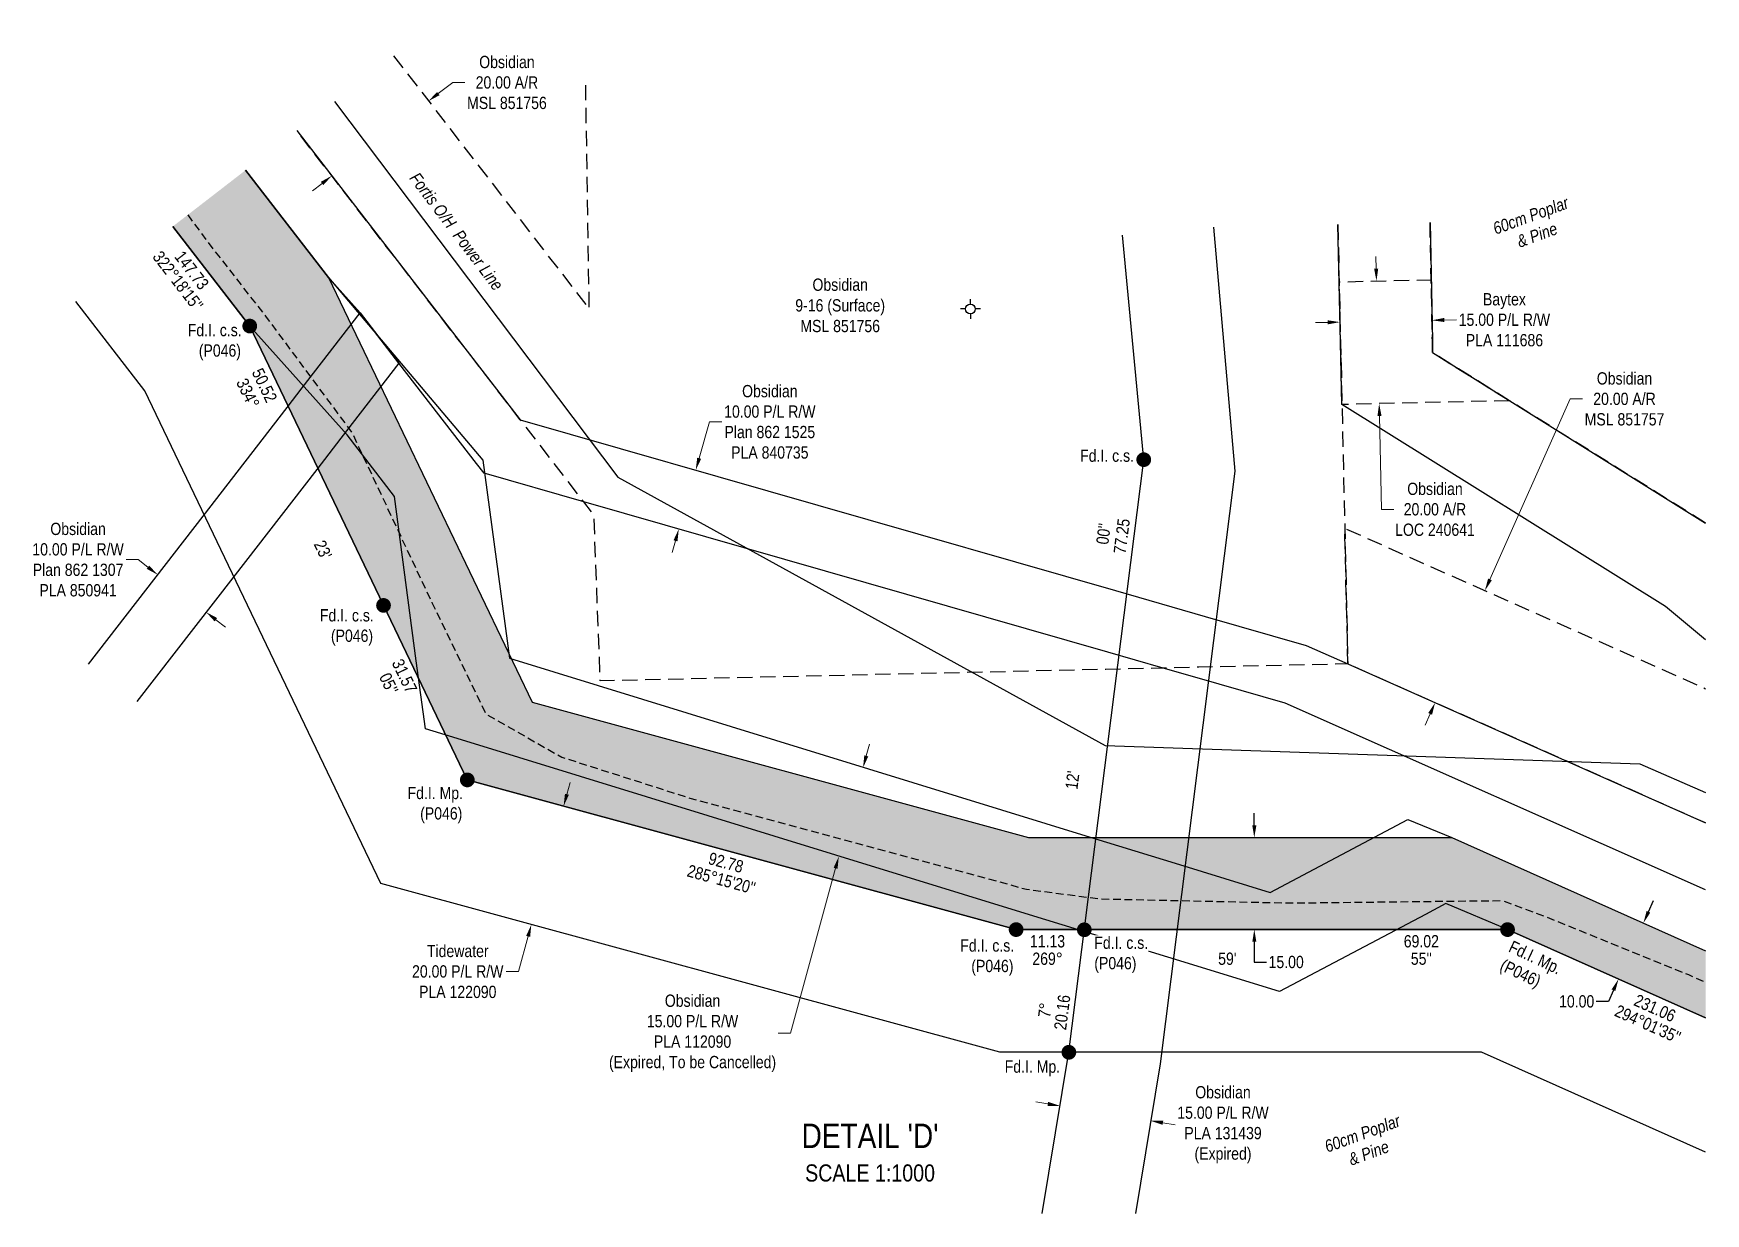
# Model space of a CAD drawing. Extents: x 606847 to 616975, y 5877213 to 5883625.
# Drawn here: x 611297 to 612660, y 5877414 to 5878376 of the extents above; entities that cross this region are included whole.
import ezdxf
from ezdxf.enums import TextEntityAlignment as Align

# ---------------------------------------------------------------- set-up
doc = ezdxf.new("R2010")
doc.units = 0
doc.header["$LTSCALE"] = 5
doc.header["$PDMODE"] = 34
doc.header["$PDSIZE"] = 0.03
doc.linetypes.add('foc-ACCESSROAD', pattern=[3.75, 2.5, -1.25])
doc.linetypes.add('UG_PIPE', pattern=[1.875, 1.25, -0.625])
doc.layers.get('Defpoints').update_dxf_attribs({"color": 9})
for name, color, linetype in [('AS-PIPE-UG', 44, 'UG_PIPE'), ('AS-POWER', 104, 'foc-POWER'), ('AS-POWER-T', 104, 'Continuous'), ('C-AR', 13, 'foc-ACCESSROAD'), ('C-RW', 13, 'Continuous'), ('C-WS', 13, 'foc-ACCESSROAD'), ('DETAIL-T', 7, 'Continuous'), ('F-RW', 190, 'Continuous'), ('F-WS-S', 8, 'Continuous'), ('L-BD', 7, 'Continuous'), ('L-MON', 1, 'Continuous'), ('P-PROPOSED', 10, 'Continuous'), ('P-PROPOSED-H', 21, 'Continuous'), ('P-TXT', 4, 'Continuous'), ('T-BUSH-T', 110, 'Continuous')]:
    doc.layers.add(name, color=color, linetype=linetype)
for name, color, linetype, lineweight in [('C-AR-T', 13, 'Continuous', 9), ('C-RW-T', 13, 'Continuous', 9), ('C-WS-T', 13, 'Continuous', 9), ('F-RW-T', 190, 'Continuous', 9)]:
    doc.layers.add(name, color=color, linetype=linetype, lineweight=lineweight)
doc.styles.add('80CG', font='ARIALN.TTF', dxfattribs={"height": 10})
doc.styles.add('80L', font='ARIALN.TTF', dxfattribs={"height": 10})
doc.styles.add('foc-LtypeFont', font='ARIALN.TTF', dxfattribs={"height": 7.35})
doc.linetypes.add('foc-POWER', pattern='A,6,-1,["P",foc-LtypeFont,S=0.2,R=0,X=-0.625,Y=-0.75],-1.24,4', length=12.24)
doc.dimstyles.new('Compass 5 000', dxfattribs={"dimscale": 5, "dimtxt": 9, "dimasz": 2, "dimexe": 0.2, "dimexo": 0.0625, "dimgap": 0.5, "dimtad": 0, "dimtih": 1, "dimtoh": 1, "dimzin": 0, "dimdsep": 46, "dimtxsty": '80CG', "dimcen": 0.1, "dimse1": 1, "dimse2": 1, "dimclrd": 256, "dimclrt": 256, "dimaunit": 1, "dimadec": 4, "dimazin": 0, "dimtfac": 0.06, "dimtofl": 0, "dimtmove": 0, "dimatfit": 1, "dimfxl": 0.2, "dimtolj": 1, "dimtzin": 0, "dimlwd": -1, "dimarcsym": 0})

# ---------------------------------------------------------------- blocks, each defined once
blk = doc.blocks.new('GABD')
for p, q in [((-0.81, 0), (-1.62, 0)), ((0, 0.81), (0, 1.62)), ((1.62, 0), (0.81, 0)), ((0, -0.81), (0, -1.62))]:
    blk.add_line(p, q)
blk.add_circle((0, 0), 0.8)
blk = doc.blocks.new('fdia')
at = {"color": 255, "const_width": 1}
blk.add_lwpolyline([(-0.5, 0, 1), (0.5, 0, 1)], format="xyb", close=True, dxfattribs=at)
blk = doc.blocks.new('Fdiaa')
blk.add_blockref('fdia', (0, 0))
blk = doc.blocks.new('fdib')
at = {"color": 1, "const_width": 1.6}
blk.add_lwpolyline([(-0.4, 0, 1), (0.4, 0, 1)], format="xyb", close=True, dxfattribs=at)
at = {"color": 1}
blk.add_circle((0, 0), 0.8, dxfattribs=at)
blk = doc.blocks.new('Fdibb')
blk.add_blockref('fdib', (0, 0))
blk = doc.blocks.new('fdicc')
for name in ['Fdibb', 'Fdiaa']:
    blk.add_blockref(name, (0, 0))
blk = doc.blocks.new('FDI')
blk.add_blockref('fdicc', (0, 0))
blk = doc.blocks.new('*D543')
at = {"layer": 'Defpoints', "color": 0, "transparency": 16777216}
for p in [(611723.6, 5877748), (611697.3, 5877651.6), (611703.1, 5877650)]:
    blk.add_point(p, dxfattribs=at)
at = {"layer": 'F-RW-T', "transparency": 16777216}
for p, q in [((611732.1, 5877756.1), (611734.7, 5877765.7)), ((611700.5, 5877640.4), (611692.7, 5877611.7)), ((611692.7, 5877611.7), (611682.7, 5877611.7))]:
    blk.add_line(p, q, dxfattribs=at)
for points in [[(611730.5, 5877756.5), (611733.7, 5877755.7), (611729.4, 5877746.5)], [(611698.9, 5877640.8), (611702.1, 5877639.9), (611703.1, 5877650)]]:
    blk.add_solid(points, dxfattribs=at)
at = {"layer": 'F-RW-T', "transparency": 16777216, "insert": (611643.1, 5877611.7), "char_height": 10, "attachment_point": 5, "style": '80CG'}
blk.add_mtext('\\A1;Tidewater\\P20.00 P/L R/W\\PPLA 122090', dxfattribs=at)
blk = doc.blocks.new('*D544')
at = {"layer": 'C-RW-T', "transparency": 16777216}
for p, q in [((611976.1, 5877787.5), (611978.7, 5877797.1)), ((611951.1, 5877695.9), (611914.4, 5877561.4)), ((611914.4, 5877561.4), (611904.4, 5877561.4))]:
    blk.add_line(p, q, dxfattribs=at)
for points in [[(611974.5, 5877787.9), (611977.7, 5877787), (611973.5, 5877777.8)], [(611949.5, 5877696.3), (611952.7, 5877695.4), (611953.7, 5877705.5)]]:
    blk.add_solid(points, dxfattribs=at)
at = {"layer": 'Defpoints', "color": 0, "transparency": 16777216}
for p in [(611989.9, 5877773.4), (611953.7, 5877705.5), (611970.1, 5877701)]:
    blk.add_point(p, dxfattribs=at)
at = {"layer": 'C-RW-T', "transparency": 16777216, "insert": (611834.5, 5877561.4), "char_height": 10, "attachment_point": 5, "style": '80CG'}
blk.add_mtext('\\A1;Obsidian\\P15.00 P/L R/W\\PPLA 112090\\P(Expired, To be Cancelled)', dxfattribs=at)
blk = doc.blocks.new('*D545')
at = {"layer": 'C-RW-T', "transparency": 16777216}
for p, q in [((611382.7, 5877947.4), (611372.7, 5877947.4)), ((611390.6, 5877941.3), (611382.7, 5877947.4)), ((611445.9, 5877898.4), (611453.8, 5877892.3))]:
    blk.add_line(p, q, dxfattribs=at)
for points in [[(611391.6, 5877942.6), (611389.6, 5877939.9), (611398.5, 5877935.1)], [(611447, 5877899.8), (611444.9, 5877897.1), (611438, 5877904.6)]]:
    blk.add_solid(points, dxfattribs=at)
at = {"layer": 'Defpoints', "color": 0, "transparency": 16777216}
for p in [(611380.3, 5877911.7), (611438, 5877904.6), (611419.9, 5877881.1)]:
    blk.add_point(p, dxfattribs=at)
at = {"layer": 'C-RW-T', "transparency": 16777216, "insert": (611333.6, 5877947.4), "char_height": 10, "attachment_point": 5, "style": '80CG'}
blk.add_mtext('\\A1;Obsidian\\P10.00 P/L R/W\\PPlan 862 1307\\PPLA 850941', dxfattribs=at)
blk = doc.blocks.new('*D546')
at = {"layer": 'C-RW-T', "transparency": 16777216}
for p, q in [((612124.2, 5877503.8), (612114.3, 5877505.4)), ((612217.9, 5877488.4), (612227.8, 5877486.8))]:
    blk.add_line(p, q, dxfattribs=at)
for points in [[(612124.4, 5877505.4), (612123.9, 5877502.1), (612134, 5877502.2)], [(612218.2, 5877490.1), (612217.6, 5877486.8), (612208, 5877490)]]:
    blk.add_solid(points, dxfattribs=at)
at = {"layer": 'Defpoints', "color": 0, "transparency": 16777216}
for p in [(612133.9, 5877501.2), (612207.9, 5877489), (612208, 5877490)]:
    blk.add_point(p, dxfattribs=at)
at = {"layer": 'C-RW-T', "transparency": 16777216, "insert": (612266.9, 5877486.8), "char_height": 10, "attachment_point": 5, "style": '80CG'}
blk.add_mtext('\\A1;Obsidian\\P15.00 P/L R/W\\PPLA 131439\\P(Expired)', dxfattribs=at)
blk = doc.blocks.new('*D547')
at = {"layer": 'C-RW-T', "transparency": 16777216}
for p, q in [((611839.9, 5878030), (611848.4, 5878059.7)), ((611848.4, 5878059.7), (611858.4, 5878059.7)), ((611820.6, 5877962.8), (611817.8, 5877953.1))]:
    blk.add_line(p, q, dxfattribs=at)
for points in [[(611838.3, 5878030.5), (611841.5, 5878029.6), (611837.1, 5878020.4)], [(611819, 5877963.2), (611822.2, 5877962.3), (611823.3, 5877972.4)]]:
    blk.add_solid(points, dxfattribs=at)
at = {"layer": 'Defpoints', "color": 0, "transparency": 16777216}
for p in [(611875.9, 5878009.3), (611823.3, 5877972.4), (611862.1, 5877961.2)]:
    blk.add_point(p, dxfattribs=at)
at = {"layer": 'C-RW-T', "transparency": 16777216, "insert": (611897.5, 5878059.7), "char_height": 10, "attachment_point": 5, "style": '80CG'}
blk.add_mtext('\\A1;Obsidian\\P10.00 P/L R/W\\PPlan 862 1525\\PPLA 840735', dxfattribs=at)
blk = doc.blocks.new('*D548')
at = {"layer": 'C-AR-T', "transparency": 16777216}
for p, q in [((611627.2, 5878327.3), (611639, 5878336.3)), ((611639, 5878336.3), (611649, 5878336.3)), ((611532.5, 5878254.1), (611524.6, 5878248))]:
    blk.add_line(p, q, dxfattribs=at)
for points in [[(611626.2, 5878328.6), (611628.3, 5878326), (611619.3, 5878321.2)], [(611531.5, 5878255.4), (611533.6, 5878252.8), (611540.4, 5878260.2)]]:
    blk.add_solid(points, dxfattribs=at)
at = {"layer": 'Defpoints', "color": 0, "transparency": 16777216}
for p in [(611619.3, 5878321.2), (611663.8, 5878263.6), (611584.9, 5878202.7)]:
    blk.add_point(p, dxfattribs=at)
at = {"layer": 'C-AR-T', "transparency": 16777216, "insert": (611683.2, 5878336.3), "char_height": 10, "attachment_point": 5, "style": '80CG'}
blk.add_mtext('\\A1;Obsidian\\P20.00 A/R\\PMSL 851756', dxfattribs=at)
blk = doc.blocks.new('*D549')
at = {"layer": 'C-AR-T', "transparency": 16777216}
for p, q in [((612484.5, 5877931.3), (612549.9, 5878078.4)), ((612549.9, 5878078.4), (612559.9, 5878078.4)), ((612435.8, 5877821.7), (612431.7, 5877812.5))]:
    blk.add_line(p, q, dxfattribs=at)
for points in [[(612483, 5877932), (612486, 5877930.6), (612480.4, 5877922.2)], [(612434.2, 5877822.4), (612437.3, 5877821), (612439.8, 5877830.8)]]:
    blk.add_solid(points, dxfattribs=at)
at = {"layer": 'Defpoints', "color": 0, "transparency": 16777216}
for p in [(612480.4, 5877922.2), (612506.2, 5877910.7), (612465.6, 5877819.4)]:
    blk.add_point(p, dxfattribs=at)
at = {"layer": 'C-AR-T', "transparency": 16777216, "insert": (612594.2, 5878078.4), "char_height": 10, "attachment_point": 5, "style": '80CG'}
blk.add_mtext('\\A1;Obsidian\\P20.00 A/R\\PMSL 851757', dxfattribs=at)
blk = doc.blocks.new('*D550')
at = {"layer": 'C-AR-T', "transparency": 16777216}
for p, q in [((612391.8, 5878184.5), (612391.5, 5878194.5)), ((612394.4, 5878064.6), (612396.1, 5877988.4)), ((612396.1, 5877988.4), (612406.1, 5877988.4))]:
    blk.add_line(p, q, dxfattribs=at)
for points in [[(612393.4, 5878184.5), (612390.1, 5878184.5), (612392, 5878174.5)], [(612396.1, 5878064.6), (612392.8, 5878064.5), (612394.2, 5878074.6)]]:
    blk.add_solid(points, dxfattribs=at)
at = {"layer": 'Defpoints', "color": 0, "transparency": 16777216}
for p in [(612438.2, 5878175.5), (612392, 5878174.5), (612440.4, 5878075.6)]:
    blk.add_point(p, dxfattribs=at)
at = {"layer": 'C-AR-T', "transparency": 16777216, "insert": (612439.7, 5877988.4), "char_height": 10, "attachment_point": 5, "style": '80CG'}
blk.add_mtext('\\A1;Obsidian\\P20.00 A/R\\PLOC 240641', dxfattribs=at)
blk = doc.blocks.new('*D551')
at = {"layer": 'Defpoints', "color": 0, "transparency": 16777216}
for p in [(612362, 5878155.3), (612437, 5878156.8), (612437.2, 5878142.5)]:
    blk.add_point(p, dxfattribs=at)
at = {"layer": 'F-RW-T', "transparency": 16777216}
for p, q in [((612352.3, 5878140.8), (612342.3, 5878140.6)), ((612447.2, 5878142.7), (612457.2, 5878142.9))]:
    blk.add_line(p, q, dxfattribs=at)
for points in [[(612352.3, 5878142.5), (612352.3, 5878139.2), (612362.3, 5878141)], [(612447.2, 5878144.4), (612447.3, 5878141.1), (612437.2, 5878142.5)]]:
    blk.add_solid(points, dxfattribs=at)
at = {"layer": 'F-RW-T', "transparency": 16777216, "insert": (612496.3, 5878142.9), "char_height": 10, "attachment_point": 5, "style": '80CG'}
blk.add_mtext('\\A1;Baytex\\P15.00 P/L R/W\\PPLA 111686', dxfattribs=at)
blk = doc.blocks.new('*D583')
at = {"layer": 'Defpoints', "color": 0, "transparency": 16777216}
for p in [(612609.2, 5877651.4), (612588.9, 5877605.7), (612589.3, 5877605.6)]:
    blk.add_point(p, dxfattribs=at)
at = {"layer": 'P-TXT', "transparency": 16777216}
for p, q in [((612613.7, 5877660.3), (612617.7, 5877669.5)), ((612585.2, 5877596.4), (612581.1, 5877587.3)), ((612581.1, 5877587.3), (612571.1, 5877587.3))]:
    blk.add_line(p, q, dxfattribs=at)
for points in [[(612612.2, 5877661), (612615.2, 5877659.7), (612609.6, 5877651.2)], [(612583.7, 5877597.1), (612586.7, 5877595.8), (612589.3, 5877605.6)]]:
    blk.add_solid(points, dxfattribs=at)
at = {"layer": 'P-TXT', "transparency": 16777216, "insert": (612555.2, 5877587.3), "char_height": 10, "attachment_point": 5, "style": '80CG'}
blk.add_mtext('\\A1;10.00', dxfattribs=at)
blk = doc.blocks.new('*D584')
at = {"layer": 'Defpoints', "color": 0, "transparency": 16777216}
for p in [(612297.4, 5877720.8), (612292.4, 5877645.9), (612297.4, 5877645.9)]:
    blk.add_point(p, dxfattribs=at)
at = {"layer": 'P-TXT', "transparency": 16777216}
for p, q in [((612292.4, 5877730.8), (612292.4, 5877740.8)), ((612292.4, 5877635.9), (612292.4, 5877619.4)), ((612292.4, 5877619.4), (612302.4, 5877619.4))]:
    blk.add_line(p, q, dxfattribs=at)
for points in [[(612294.1, 5877730.8), (612290.8, 5877730.8), (612292.4, 5877720.8)], [(612294.1, 5877635.9), (612290.8, 5877635.9), (612292.4, 5877645.9)]]:
    blk.add_solid(points, dxfattribs=at)
at = {"layer": 'P-TXT', "transparency": 16777216, "insert": (612318.4, 5877619.4), "char_height": 10, "attachment_point": 5, "style": '80CG'}
blk.add_mtext('\\A1;15.00', dxfattribs=at)

msp = doc.modelspace()

# ---------------------------------------------------------------- hatches: boundary and pattern name
at = {"layer": 'P-PROPOSED-H'}
h = msp.add_hatch(color=256, dxfattribs=at)
h.dxf.hatch_style = 1
h.paths.add_polyline_path([(612453.425, 5877720.833), (612108.303, 5877720.828), (611703.684, 5877831.18), (611537.714, 5878177.358), (611470.122, 5878264.826), (611410.805, 5878218.98), (611473.543, 5878137.794), (611650.898, 5877767.869), (612098.263, 5877645.859), (612498.848, 5877645.864), (612660.257, 5877573.914), (612660.257, 5877628.634)])

# ---------------------------------------------------------------- linework, layer by layer
at = {"layer": 'AS-PIPE-UG', "flags": 128}
msp.add_lwpolyline([(611423.018, 5878228.419), (611438.863, 5878206.899), (611487.018, 5878145.044), (611556.978, 5878050.779), (611621.968, 5877912.494), (611666.188, 5877821.484), (611727.873, 5877786.394), (611832.163, 5877753.089), (612010.733, 5877704.879), (612106.778, 5877678.719), (612166.483, 5877670.954), (612320.953, 5877667.554), (612494.858, 5877669.529), (612529.893, 5877656.369), (612646.228, 5877609.134), (612660.257, 5877602.794)], dxfattribs=at)
at = {"layer": 'AS-POWER', "flags": 128}
msp.add_lwpolyline([(611542.579, 5878320.829), (611773.636, 5878014.707), (612170.714, 5877795.863), (612606.758, 5877781.026), (612660.257, 5877757.509)], dxfattribs=at)
at = {"layer": 'C-AR', "flags": 128}
msp.add_lwpolyline([(612500.491, 5878076.971), (612363.88, 5878073.86), (612362.73, 5878124.363), (612361.605, 5878173.824), (612436.578, 5878175.503), (612437.575, 5878125.86), (612437.769, 5878116.139), (612500.491, 5878076.971)], close=True, dxfattribs=at)
at = {"layer": 'C-RW'}
for points in [[(611511.89, 5878297.109), (611694.103, 5878061.468), (612179.362, 5877922.134), (612252.312, 5877901.19), (612334.707, 5877877.533), (612368.689, 5877862.441), (612660.257, 5877732.81)], [(612660.257, 5877678.157), (612317.574, 5877830.456), (612245.974, 5877851.013), (612218.113, 5877859.012), (612173.026, 5877871.956), (611745.784, 5877994.635), (611664.579, 5878017.952), (611658.459, 5878025.863), (611595.189, 5878107.687), (611563.603, 5878148.526), (611537.714, 5878177.358), (611470.122, 5878264.826)], [(611470.122, 5878264.826), (611537.714, 5878177.358), (611663.46, 5878028.488), (611685.257, 5877866.977), (612158.722, 5877721.224), (612231.491, 5877698.825), (612305.263, 5877676.118), (612417.633, 5877735.587), (612453.425, 5877720.833), (612660.257, 5877628.634)], [(612660.257, 5877573.914), (612498.848, 5877645.864), (612448.576, 5877667.104), (612431.925, 5877658.293), (612312.887, 5877595.295), (612221.97, 5877623.282), (612149.2, 5877645.685), (612109.212, 5877657.997), (611639.172, 5877802.693), (611616.68, 5877809.619), (611609.332, 5877864.863), (611591.506, 5877998.912), (611552.844, 5878049.1), (611473.543, 5878137.794), (611410.805, 5878218.98)], [(612259.225, 5878218.321), (612276.666, 5878019.494), (612215.646, 5877536.454), (612195.654, 5877414.412)], [(612119.477, 5877414.412), (612141.268, 5877545.849), (612202.288, 5878028.889), (612185.107, 5878211.82)], [(611342.099, 5877862.24), (611435.455, 5877982.895), (611503.955, 5878071.431), (611516.336, 5878087.432), (611563.603, 5878148.526), (611595.189, 5878107.687), (611547.847, 5878046.504), (611528.133, 5878021.02), (611459.63, 5877932.484), (611381.621, 5877831.66)]]:
    msp.add_lwpolyline(points, dxfattribs=at)
at = {"layer": 'C-RW', "flags": 128}
for points in [[(611470.122, 5878264.826), (611537.714, 5878177.358), (611703.684, 5877831.18), (612108.303, 5877720.828), (612453.425, 5877720.833), (612660.257, 5877628.634)], [(612660.257, 5877573.914), (612498.848, 5877645.864), (612098.263, 5877645.859), (611650.898, 5877767.869), (611473.543, 5878137.794), (611410.805, 5878218.98)]]:
    msp.add_lwpolyline(points, dxfattribs=at)
at = {"layer": 'C-WS', "flags": 128}
for points in [[(611590.79, 5878358.092), (611750.32, 5878151.69), (611747.401, 5878334.217)], [(612360.539, 5878220.627), (612362.73, 5878124.363), (612363.879, 5878073.843), (612366.172, 5877972.972), (612368.689, 5877862.441), (612247.067, 5877859.671), (612218.113, 5877859.012), (612171.254, 5877857.949), (611759.295, 5877848.574), (611754.136, 5877983.834), (611745.784, 5877994.635), (611694.103, 5878061.468), (611511.89, 5878297.109)], [(612660.257, 5877977.204), (612500.491, 5878076.971), (612437.769, 5878116.139), (612437.575, 5878125.86), (612436.578, 5878175.503), (612435.641, 5878222.136)], [(612660.257, 5877732.81), (612368.689, 5877862.441), (612366.175, 5877972.975), (612660.257, 5877842.204)]]:
    msp.add_lwpolyline(points, dxfattribs=at)
at = {"layer": 'F-RW'}
for points in [[(611410.805, 5878218.98), (611473.543, 5878137.794), (611650.898, 5877767.869), (612098.263, 5877645.859), (612498.848, 5877645.864), (612660.257, 5877573.914)], [(612660.257, 5877882.094), (612627.479, 5877909.235), (612363.881, 5878073.843), (612362.73, 5878124.363), (612360.539, 5878220.627)], [(612435.644, 5878222.133), (612437.575, 5878125.86), (612437.769, 5878116.139), (612660.257, 5877977.204)], [(612660.257, 5877464.474), (612477.579, 5877545.906), (612084.877, 5877545.901), (611580.517, 5877683.456), (611387.982, 5878085.043), (611331.717, 5878157.851)]]:
    msp.add_lwpolyline(points, dxfattribs=at)

# ---------------------------------------------------------------- block references
at = {"layer": 'F-WS-S', "xscale": 4.99790845, "yscale": 4.99790845, "zscale": 4.99790845}
msp.add_blockref('GABD', (612061.013, 5878151.751), dxfattribs=at)
at = {"layer": 'L-MON', "xscale": 4.99790845, "yscale": 4.99790845, "zscale": 4.99790845}
msp.add_blockref('FDI', (612153.843, 5877645.729), dxfattribs=at)

# ---------------------------------------------------------------- texts
at = {"layer": 'AS-POWER-T', "insert": (611611.048, 5878264.432), "char_height": 9.9958, "attachment_point": 1, "rotation": 307.044997, "style": '80L'}
msp.add_mtext_dynamic_manual_height_columns('\\pi0.32613;{\\fArial Narrow|b0|i1|c0|p34;Fortis O/H  Power Line}', width=115.63809, gutter_width=49.979, heights=[0], dxfattribs=at)
at = {"layer": 'C-WS-T', "insert": (611954.844, 5878176.51), "char_height": 9.99584, "width": 78.96209, "attachment_point": 2, "line_spacing_factor": 1.010437, "style": '80CG'}
msp.add_mtext('Obsidian\\P9-16 (Surface)\\PMSL 851756', dxfattribs=at)
at = {"layer": 'DETAIL-T', "color": 3, "insert": (611979.202, 5877464.033), "char_height": 19.95963, "width": 176.57724, "attachment_point": 5, "style": '80CG'}
msp.add_mtext("DETAIL 'D'\\P{\\H0.7x;SCALE 1:1000}", dxfattribs=at)
at = {"layer": 'L-BD', "style": '80L'}
for s, height, rotation, p in [("322°18'15''", 9.99582, 307.696, (611415.056, 5878174.655)), ('147.73', 9.9958, 307.696, (611426.327, 5878183.365)), ('334°', 9.9958, 295.6147, (611472.093, 5878083.016)), ('50.52', 9.9958, 295.6147, (611485.613, 5878089.498)), ("00''", 9.9958, 82.8003, (612169.464, 5877968.438)), ('77.25', 9.9958, 82.8003, (612184.339, 5877966.559)), ("23'", 9.9958, 295.6147, (611533.248, 5877955.459)), ('31.57', 9.9958, 295.6147, (611599.771, 5877852.545)), ("05''", 9.9958, 295.6147, (611586.927, 5877846.387)), ("12'", 9.9958, 82.8003, (612144.106, 5877767.705)), ("285°15'20''", 9.99582, 344.7447, (611858.001, 5877686.779)), ('92.78', 9.9958, 344.7447, (611861.749, 5877700.521)), ('11.13', 9.9958, 0.0007, (612123.845, 5877636.364)), ('69.02', 9.9958, 0.0007, (612428.573, 5877636.368)), ('269°', 9.9958, 0.0007, (612123.845, 5877622.12)), ("59'", 9.9958, 0.0007, (612270.436, 5877622.122)), ("55''", 9.9958, 0.0007, (612428.574, 5877622.124)), ('20.16', 9.9958, 82.8003, (612135.806, 5877578.376)), ('231.06', 9.9958, 335.9742, (612618.975, 5877581.919)), ('7°', 9.9958, 82.8003, (612121.674, 5877580.161)), ("294°01'35''", 9.99582, 335.9742, (612613.176, 5877568.909))]:
    msp.add_text(s, height=height, rotation=rotation, dxfattribs=at).set_placement(p, align=Align.MIDDLE)
at = {"layer": 'T-BUSH-T', "char_height": 10, "attachment_point": 1, "rotation": 20, "style": '80L'}
for insert in [(612482.754, 5878220.495), (612345.52, 5877472.275)]:
    msp.add_mtext_dynamic_manual_height_columns('\\pi0.064352;{\\fArial Narrow|b0|i1|c0|p34; 60cm Poplar\\P\\pi18.028;& Pine}', width=68.6212, gutter_width=47.5, heights=[0], dxfattribs=dict(at, insert=insert))

# ---------------------------------------------------------------- dimensions: what is measured, and where the dimension line sits
at = {"layer": 'C-AR-T'}
for base, p1, p2, angle, text, picture, middle in [((611619.323, 5878321.175), (611584.912, 5878202.675), (611663.791, 5878263.642), 37.700874, 'Obsidian\\P20.00 A/R\\PMSL 851756', '*D548', (611683.237, 5878336.347)), ((612391.982, 5878174.504), (612440.414, 5878075.603), (612438.175, 5878175.539), 91.28315, 'Obsidian\\P20.00 A/R\\PLOC 240641', '*D550', (612439.663, 5877988.416)), ((612480.443, 5877922.163), (612465.608, 5877819.351), (612506.227, 5877910.697), 66.026507, 'Obsidian\\P20.00 A/R\\PMSL 851757', '*D549', (612594.218, 5878078.438))]:
    dim = msp.add_linear_dim(base=base, p1=p1, p2=p2, angle=angle, text=text, dimstyle='Compass 5 000', dxfattribs=at)
    dim.commit()
    dim.dimension.update_dxf_attribs({"geometry": picture, "text_midpoint": middle, "dimtype": 161})
at = {"layer": 'C-RW-T'}
for base, p1, p2, angle, text, picture, middle in [((611823.32, 5877972.372), (611875.927, 5878009.26), (611862.134, 5877961.226), 253.978975, 'Obsidian\\P10.00 P/L R/W\\PPlan 862 1525\\PPLA 840735', '*D547', (611897.47, 5878059.661)), ((611438.026, 5877904.561), (611380.331, 5877911.652), (611419.853, 5877881.073), 322.270123, 'Obsidian\\P10.00 P/L R/W\\PPlan 862 1307\\PPLA 850941', '*D545', (611333.6, 5877947.379)), ((611953.736, 5877705.506), (611989.864, 5877773.36), (611970.138, 5877701.033), 254.744719, 'Obsidian\\P15.00 P/L R/W\\PPLA 112090\\P(Expired, To be Cancelled)', '*D544', (611834.494, 5877561.397))]:
    dim = msp.add_linear_dim(base=base, p1=p1, p2=p2, angle=angle, text=text, dimstyle='Compass 5 000', dxfattribs=at)
    dim.commit()
    dim.dimension.update_dxf_attribs({"geometry": picture, "text_midpoint": middle, "dimtype": 161})
dim = msp.add_aligned_dim(p1=(612133.86, 5877501.165), p2=(612207.879, 5877489.04), distance=1.004, text='Obsidian\\P15.00 P/L R/W\\PPLA 131439\\P(Expired)', dimstyle='Compass 5 000', dxfattribs=at)
dim.commit()
dim.dimension.update_dxf_attribs({"geometry": '*D546', "text_midpoint": (612266.864, 5877486.798)})
at = {"layer": 'F-RW-T'}
dim = msp.add_linear_dim(base=(612437.24, 5878142.533), p1=(612362.025, 5878155.312), p2=(612436.953, 5878156.818), angle=1.151078, text='Baytex\\P15.00 P/L R/W\\PPLA 111686', dimstyle='Compass 5 000', dxfattribs=at)
dim.commit()
dim.dimension.update_dxf_attribs({"geometry": '*D551', "text_midpoint": (612496.322, 5878142.935), "dimtype": 161})
at = {"layer": 'P-TXT'}
dim = msp.add_linear_dim(base=(612292.423, 5877645.862), p1=(612297.426, 5877720.831), p2=(612297.427, 5877645.862), angle=270.000715, text='15.00', dimstyle='Compass 5 000', dxfattribs=at)
dim.commit()
dim.dimension.update_dxf_attribs({"geometry": '*D584', "text_midpoint": (612318.361, 5877619.417), "dimtype": 161})

# ---------------------------------------------------------------- next in the draw order: texts
at = {"layer": 'L-MON', "attachment_point": 1, "style": '80L', "bg_fill": 3, "box_fill_scale": 1.1, "bg_fill_color": 256, "bg_fill_transparency": 0}
for s, width, insert, char_height, rotation in [('\\pi1.0789;Fd.I. c.s.\\P\\pi10.076;(P046)', 43.04324, (611421.964, 5878139.507), 9.99182, 0.000715), ('\\pi2.3472,t42.314;Fd.I. c.s.', 44.31149, (612148.095, 5878037.156), 9.99182, 0.000715), ('\\pi1.0789;Fd.I. c.s.\\P\\pi10.076;(P046)', 43.04324, (611529.658, 5877907.045), 9.99182, 0.000715), ('\\pi1.0795;Fd.I. Mp.\\P\\pi11.344;(P046)', 44.31149, (611601.135, 5877762.225), 9.99182, 0.000715), ('\\pi1.0789;Fd.I. c.s.\\P\\pi10.076;(P046)', 43.04324, (612051.67, 5877637.885), 9.99182, 0.000715), ('Fd.I. Mp.\\P(P046)', 44.31149, (612503.178, 5877637.326), 9.9918, 334.718891), ('\\pi1.0795;Fd.I. Mp.', 44.31149, (612087.868, 5877539.204), 9.99182, 0.000715)]:
    msp.add_mtext_dynamic_manual_height_columns(s, width=width, gutter_width=50, heights=[0], dxfattribs=dict(at, insert=insert, char_height=char_height, rotation=rotation))

# ---------------------------------------------------------------- next in the draw order: linework, layer by layer
at = {"layer": 'P-PROPOSED', "flags": 128}
for points in [[(611470.122, 5878264.826), (611537.714, 5878177.358), (611703.684, 5877831.18), (612108.303, 5877720.828), (612453.425, 5877720.833), (612660.257, 5877628.634)], [(612660.257, 5877573.914), (612498.848, 5877645.864), (612098.263, 5877645.859), (611650.898, 5877767.869), (611473.543, 5878137.794), (611410.805, 5878218.98)]]:
    msp.add_lwpolyline(points, dxfattribs=at)

# ---------------------------------------------------------------- next in the draw order: block references
at = {"layer": 'L-MON', "xscale": 4.99790845, "yscale": 4.99790845, "zscale": 4.99790845}
for p in [(611473.543, 5878137.794), (612202.288, 5878028.889), (611582.583, 5877910.099), (611650.898, 5877767.869), (612098.263, 5877645.859), (612498.848, 5877645.864), (612141.268, 5877545.849)]:
    msp.add_blockref('FDI', p, dxfattribs=at)

# ---------------------------------------------------------------- next in the draw order: dimensions: what is measured, and where the dimension line sits
at = {"layer": 'F-RW-T'}
dim = msp.add_linear_dim(base=(611703.132, 5877650.015), p1=(611723.646, 5877748.029), p2=(611697.345, 5877651.593), angle=254.744719, text='Tidewater\\P20.00 P/L R/W\\PPLA 122090', dimstyle='Compass 5 000', dxfattribs=at)
dim.commit()
dim.dimension.update_dxf_attribs({"geometry": '*D543', "text_midpoint": (611643.132, 5877611.659), "dimtype": 161})
at = {"layer": 'P-TXT'}
dim = msp.add_linear_dim(base=(612589.253, 5877605.565), p1=(612609.209, 5877651.389), p2=(612588.86, 5877605.74), angle=245.974195, text='10.00', dimstyle='Compass 5 000', dxfattribs=at)
dim.commit()
dim.dimension.update_dxf_attribs({"geometry": '*D583', "text_midpoint": (612555.172, 5877587.298), "dimtype": 161})

# ---------------------------------------------------------------- next in the draw order: texts
at = {"layer": 'L-MON', "insert": (612162.001, 5877640.156), "char_height": 9.9918, "attachment_point": 1, "rotation": 0.000715, "style": '80L', "bg_fill": 3, "box_fill_scale": 1.1, "bg_fill_color": 256, "bg_fill_transparency": 0}
msp.add_mtext_dynamic_manual_height_columns('Fd.I. c.s.\\P(P046)', width=43.04324, gutter_width=50, heights=[0], dxfattribs=at)

doc.saveas('drawing.dxf')
